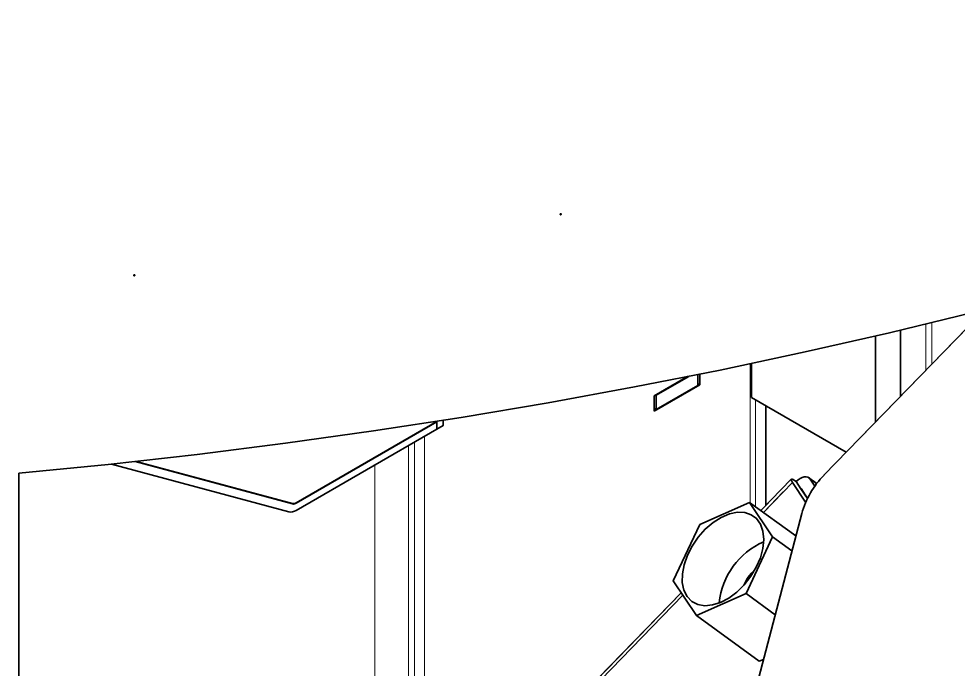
# Paper-space layout 'Blatt1' of a CAD drawing. Header units: millimetres. Extents: x 0 to 1189, y 0 to 841.
# Drawn here: x 577.15 to 593.2, y 161.81 to 172.92 of the extents above; entities that cross this region are included whole.
import ezdxf

# ---------------------------------------------------------------- set-up
doc = ezdxf.new("R2010")
doc.units = ezdxf.units.MM
doc.linetypes.add('PHANTOM', pattern=[12.7, 6.35, -1.27, 1.27, -1.27, 1.27, -1.27])

psp = doc.layouts.new('Blatt1')

# ---------------------------------------------------------------- linework, layer by layer
at = {"color": 7, "linetype": 'Continuous', "lineweight": 35}
for p, q in [((593.659, 167.958), (590.908, 165.125)), ((592.215, 166.471), (592.215, 167.603)), ((591.791, 166.034), (591.791, 167.503)), ((589.67, 167.032), (589.67, 166.449)), ((588.577, 166.808), (588.008, 166.479)), ((588.043, 166.492), (588.598, 166.812)), ((588.75, 166.655), (588.75, 166.843)), ((588.786, 166.667), (588.786, 166.85)), ((588.008, 166.218), (588.786, 166.667)), ((588.043, 166.247), (588.75, 166.655)), ((588.75, 166.688), (588.786, 166.667)), ((588.008, 166.479), (588.008, 166.218)), ((588.036, 166.496), (588.043, 166.492)), ((588.043, 166.247), (588.043, 166.492)), ((591.287, 165.516), (589.67, 166.449)), ((589.916, 164.606), (589.916, 166.307)), ((588.008, 166.267), (588.043, 166.247)), ((581.89, 164.645), (584.296, 166.033)), ((584.296, 166.039), (581.892, 164.651)), ((584.291, 166.036), (584.296, 166.033)), ((584.296, 165.911), (584.296, 166.044)), ((584.296, 166.044), (584.296, 166.039)), ((584.296, 166.033), (584.296, 165.911)), ((584.296, 165.911), (584.402, 165.972)), ((584.402, 165.972), (584.402, 166.061)), ((584.296, 165.911), (581.89, 164.522)), ((579.137, 165.357), (581.828, 164.632)), ((581.829, 164.639), (579.156, 165.359)), ((577.151, 76.563), (577.151, 165.158)), ((581.765, 164.497), (578.734, 165.314)), ((590.35, 165.053), (589.831, 164.518)), ((590.595, 164.66), (590.37, 164.998)), ((590.515, 164.892), (590.433, 165.016)), ((590.785, 164.982), (590.651, 165.079)), ((590.673, 165.055), (590.752, 164.937)), ((590.626, 164.727), (590.515, 164.892)), ((590.516, 164.893), (590.626, 164.727)), ((589.637, 164.659), (588.788, 164.283)), ((590.031, 164.068), (589.637, 164.659)), ((590.428, 164.084), (589.637, 164.659)), ((590.528, 164.468), (589.103, 159.035)), ((588.788, 164.283), (588.334, 163.317)), ((589.576, 163.101), (590.031, 164.068)), ((590.361, 163.828), (590.031, 164.068)), ((588.334, 163.317), (588.728, 162.726)), ((588.468, 163.115), (586.509, 161.098)), ((588.728, 162.726), (589.576, 163.101)), ((590.075, 162.739), (589.576, 163.101)), ((589.803, 161.945), (588.728, 162.726)), ((589.803, 161.945), (589.875, 161.976))]:
    psp.add_line(p, q, dxfattribs=at)
at = {"color": 7, "linetype": 'PHANTOM', "lineweight": 18}
for p, q in [((593.659, 167.958), (590.908, 165.125)), ((592.647, 166.916), (592.647, 167.706)), ((589.647, 167.027), (589.647, 164.651)), ((581.89, 164.645), (584.296, 166.033)), ((584.296, 166.039), (581.892, 164.651)), ((584.291, 166.036), (584.296, 166.033)), ((584.296, 165.911), (584.296, 166.044)), ((584.296, 166.044), (584.296, 166.039)), ((584.296, 166.033), (584.296, 165.911)), ((584.296, 165.911), (584.402, 165.972)), ((584.402, 165.972), (584.402, 166.061)), ((584.296, 165.911), (581.89, 164.522)), ((583.808, 165.629), (583.808, 161.282)), ((579.137, 165.357), (581.828, 164.632)), ((581.829, 164.639), (579.156, 165.359)), ((577.151, 76.563), (577.151, 165.158)), ((581.765, 164.497), (578.734, 165.314)), ((590.595, 164.66), (590.453, 164.873)), ((590.09, 164.785), (589.831, 164.518)), ((589.637, 164.659), (588.788, 164.283)), ((590.031, 164.068), (589.637, 164.659)), ((590.428, 164.084), (589.637, 164.659)), ((590.528, 164.468), (589.103, 159.035)), ((588.788, 164.283), (588.334, 163.317)), ((589.576, 163.101), (590.031, 164.068)), ((590.361, 163.828), (590.031, 164.068)), ((588.334, 163.317), (588.728, 162.726)), ((588.468, 163.115), (586.509, 161.098)), ((588.728, 162.726), (589.576, 163.101)), ((590.075, 162.739), (589.576, 163.101)), ((589.803, 161.945), (588.728, 162.726)), ((589.803, 161.945), (589.875, 161.976))]:
    psp.add_line(p, q, dxfattribs=at)
at = {"color": 8, "linetype": 'PHANTOM', "lineweight": 18}
for p, q in [((592.753, 167.732), (592.753, 167.024)), ((583.914, 165.69), (583.914, 161.364)), ((583.235, 160.812), (583.235, 165.298)), ((590.213, 164.836), (589.873, 164.487)), ((581.828, 164.632), (581.804, 164.645)), ((581.885, 164.648), (581.89, 164.645)), ((588.498, 163.071), (586.529, 161.044))]:
    psp.add_line(p, q, dxfattribs=at)
at = {"color": 8, "linetype": 'Continuous', "lineweight": 18}
for p, q in [((589.74, 164.583), (589.74, 166.409)), ((584.084, 161.457), (584.084, 165.788)), ((583.235, 160.812), (583.235, 165.298)), ((590.37, 164.998), (589.873, 164.487)), ((590.781, 164.977), (590.673, 165.055)), ((590.515, 164.892), (590.515, 164.892)), ((590.515, 164.892), (590.516, 164.892)), ((581.828, 164.632), (581.804, 164.645)), ((581.885, 164.648), (581.89, 164.645)), ((588.498, 163.071), (586.529, 161.044))]:
    psp.add_line(p, q, dxfattribs=at)
at = {"color": 7, "linetype": 'Continuous', "lineweight": 35, "flags": 128}
for points in [[(577.151, 165.158), (578.677, 165.308), (580.196, 165.478), (581.708, 165.669), (583.212, 165.88), (584.708, 166.11), (586.193, 166.361), (587.669, 166.631), (589.133, 166.92), (590.585, 167.229), (592.025, 167.558), (593.451, 167.905), (594.862, 168.271), (596.259, 168.656), (597.64, 169.059), (599.005, 169.481), (600.352, 169.92), (601.682, 170.378), (602.993, 170.853), (604.284, 171.345), (605.556, 171.854), (606.807, 172.38), (608.037, 172.923)], [(590.433, 165.016), (590.406, 165.035), (590.383, 165.047), (590.366, 165.054), (590.354, 165.055), (590.348, 165.049), (590.349, 165.038), (590.356, 165.02), (590.37, 164.998)], [(590.673, 165.055), (590.654, 165.076), (590.63, 165.09), (590.601, 165.096), (590.569, 165.095), (590.534, 165.086), (590.499, 165.069), (590.465, 165.046), (590.433, 165.016)], [(590.515, 164.892), (590.515, 164.893), (590.515, 164.893), (590.515, 164.893), (590.515, 164.893), (590.515, 164.893), (590.515, 164.893), (590.515, 164.892), (590.515, 164.892)], [(589.555, 164.485), (589.666, 164.448), (589.757, 164.381), (589.825, 164.285), (589.866, 164.165), (589.879, 164.025), (589.864, 163.872), (589.821, 163.711), (589.751, 163.55), (589.659, 163.395), (589.547, 163.252), (589.42, 163.126), (589.283, 163.024), (589.142, 162.95), (589.003, 162.905), (588.871, 162.893), (588.752, 162.914), (588.65, 162.966), (588.57, 163.049), (588.516, 163.157), (588.488, 163.288), (588.489, 163.435), (588.519, 163.593), (588.575, 163.754), (588.657, 163.913), (588.76, 164.063), (588.88, 164.198), (589.012, 164.313), (589.152, 164.401), (589.293, 164.461), (589.429, 164.49), (589.555, 164.485)]]:
    psp.add_lwpolyline(points, dxfattribs=at)
at = {"color": 7, "linetype": 'PHANTOM', "lineweight": 18, "flags": 128}
for points in [[(577.151, 165.158), (578.677, 165.308), (580.196, 165.478), (581.708, 165.669), (583.212, 165.88), (584.708, 166.11), (586.193, 166.361), (587.669, 166.631), (589.133, 166.92), (590.585, 167.229), (592.025, 167.558), (593.451, 167.905), (594.862, 168.271), (596.259, 168.656), (597.64, 169.059), (599.005, 169.481), (600.352, 169.92), (601.682, 170.378), (602.993, 170.853), (604.284, 171.345), (605.556, 171.854), (606.807, 172.38), (608.037, 172.923)], [(589.555, 164.485), (589.666, 164.448), (589.757, 164.381), (589.825, 164.285), (589.866, 164.165), (589.879, 164.025), (589.864, 163.872), (589.821, 163.711), (589.751, 163.55), (589.659, 163.395), (589.547, 163.252), (589.42, 163.126), (589.283, 163.024), (589.142, 162.95), (589.003, 162.905), (588.871, 162.893), (588.752, 162.914), (588.65, 162.966), (588.57, 163.049), (588.516, 163.157), (588.488, 163.288), (588.489, 163.435), (588.519, 163.593), (588.575, 163.754), (588.657, 163.913), (588.76, 164.063), (588.88, 164.198), (589.012, 164.313), (589.152, 164.401), (589.293, 164.461), (589.429, 164.49), (589.555, 164.485)]]:
    psp.add_lwpolyline(points, dxfattribs=at)
at = {"color": 7, "linetype": 'Continuous', "lineweight": 35}
for centre, radius, start, end in [((591.995, 164.059), 1.522, 135.5437, 164.4097), ((590.516, 164.892), 0.000137, 48.6365, 149.5645), ((581.797, 164.662), 0.169, 258.9726, 303.5649), ((581.844, 164.715), 0.0843, 258.9726, 303.5649), ((581.845, 164.721), 0.0843, 258.9726, 303.5649), ((590.391, 162.815), 1.278, 113.6787, 174.3509), ((590.118, 163.013), 0.624, 129.5301, 158.4994)]:
    psp.add_arc(centre, radius, start, end, dxfattribs=at)
at = {"color": 7, "linetype": 'PHANTOM', "lineweight": 18}
for centre, radius, start, end in [((591.995, 164.059), 1.522, 135.5437, 164.4097), ((581.797, 164.662), 0.169, 258.9726, 303.5649), ((581.844, 164.715), 0.0843, 258.9726, 303.5649), ((581.845, 164.721), 0.0843, 258.9726, 303.5649), ((590.391, 162.815), 1.278, 113.6787, 174.3509), ((590.118, 163.013), 0.624, 129.5301, 158.4994)]:
    psp.add_arc(centre, radius, start, end, dxfattribs=at)
at = {"color": 7, "linetype": 'Continuous', "lineweight": 35}
for points, knots in [([(586.401, 169.582), (586.402, 169.583), (586.402, 169.585), (586.403, 169.587), (586.404, 169.588), (586.405, 169.589), (586.408, 169.591), (586.411, 169.592), (586.414, 169.592), (586.417, 169.592), (586.418, 169.591), (586.419, 169.59), (586.42, 169.588), (586.421, 169.585), (586.42, 169.582), (586.419, 169.58), (586.418, 169.579), (586.417, 169.578), (586.415, 169.576), (586.411, 169.575), (586.407, 169.575), (586.405, 169.575), (586.404, 169.576), (586.403, 169.577), (586.402, 169.579), (586.401, 169.581), (586.401, 169.582)], [0, 0, 0, 0, 0.067132, 0.096129, 0.123632, 0.151145, 0.18017, 0.247397, 0.314182, 0.342916, 0.370289, 0.397969, 0.427571, 0.497322, 0.564011, 0.592717, 0.62008, 0.647769, 0.6774, 0.74725, 0.81678, 0.846142, 0.873695, 0.901238, 0.93057, 1, 1, 1, 1]), ([(579.115, 168.539), (579.115, 168.54), (579.115, 168.542), (579.116, 168.544), (579.117, 168.546), (579.119, 168.547), (579.121, 168.548), (579.124, 168.549), (579.128, 168.549), (579.13, 168.548), (579.132, 168.547), (579.133, 168.546), (579.134, 168.544), (579.134, 168.542), (579.134, 168.539), (579.133, 168.536), (579.132, 168.535), (579.131, 168.534), (579.128, 168.533), (579.124, 168.532), (579.121, 168.532), (579.118, 168.533), (579.117, 168.533), (579.116, 168.534), (579.115, 168.536), (579.115, 168.538), (579.115, 168.539)], [0, 0, 0, 0, 0.0671322, 0.0961293, 0.1236324, 0.1511452, 0.1801697, 0.2473966, 0.3141816, 0.342916, 0.3702892, 0.3979689, 0.4275709, 0.4973219, 0.5640106, 0.5927165, 0.6200796, 0.6477694, 0.6774, 0.7472497, 0.8167801, 0.8461424, 0.8736953, 0.9012376, 0.9305702, 1, 1, 1, 1])]:
    psp.add_open_spline(points, degree=3, knots=knots, dxfattribs=at)
at = {"color": 7, "linetype": 'PHANTOM', "lineweight": 18}
for points, knots in [([(586.401, 169.582), (586.402, 169.583), (586.402, 169.585), (586.403, 169.587), (586.404, 169.588), (586.405, 169.589), (586.408, 169.591), (586.411, 169.592), (586.414, 169.592), (586.417, 169.592), (586.418, 169.591), (586.419, 169.59), (586.42, 169.588), (586.421, 169.585), (586.42, 169.582), (586.419, 169.58), (586.418, 169.579), (586.417, 169.578), (586.415, 169.576), (586.411, 169.575), (586.407, 169.575), (586.405, 169.575), (586.404, 169.576), (586.403, 169.577), (586.402, 169.579), (586.401, 169.581), (586.401, 169.582)], [0, 0, 0, 0, 0.067132, 0.096129, 0.123632, 0.151145, 0.18017, 0.247397, 0.314182, 0.342916, 0.370289, 0.397969, 0.427571, 0.497322, 0.564011, 0.592717, 0.62008, 0.647769, 0.6774, 0.74725, 0.81678, 0.846142, 0.873695, 0.901238, 0.93057, 1, 1, 1, 1]), ([(579.115, 168.539), (579.115, 168.54), (579.115, 168.542), (579.116, 168.544), (579.117, 168.546), (579.119, 168.547), (579.121, 168.548), (579.124, 168.549), (579.128, 168.549), (579.13, 168.548), (579.132, 168.547), (579.133, 168.546), (579.134, 168.544), (579.134, 168.542), (579.134, 168.539), (579.133, 168.536), (579.132, 168.535), (579.131, 168.534), (579.128, 168.533), (579.124, 168.532), (579.121, 168.532), (579.118, 168.533), (579.117, 168.533), (579.116, 168.534), (579.115, 168.536), (579.115, 168.538), (579.115, 168.539)], [0, 0, 0, 0, 0.0671322, 0.0961293, 0.1236324, 0.1511452, 0.1801697, 0.2473966, 0.3141816, 0.342916, 0.3702892, 0.3979689, 0.4275709, 0.4973219, 0.5640106, 0.5927165, 0.6200796, 0.6477694, 0.6774, 0.7472497, 0.8167801, 0.8461424, 0.8736953, 0.9012376, 0.9305702, 1, 1, 1, 1])]:
    psp.add_open_spline(points, degree=3, knots=knots, dxfattribs=at)

doc.saveas('drawing.dxf')
